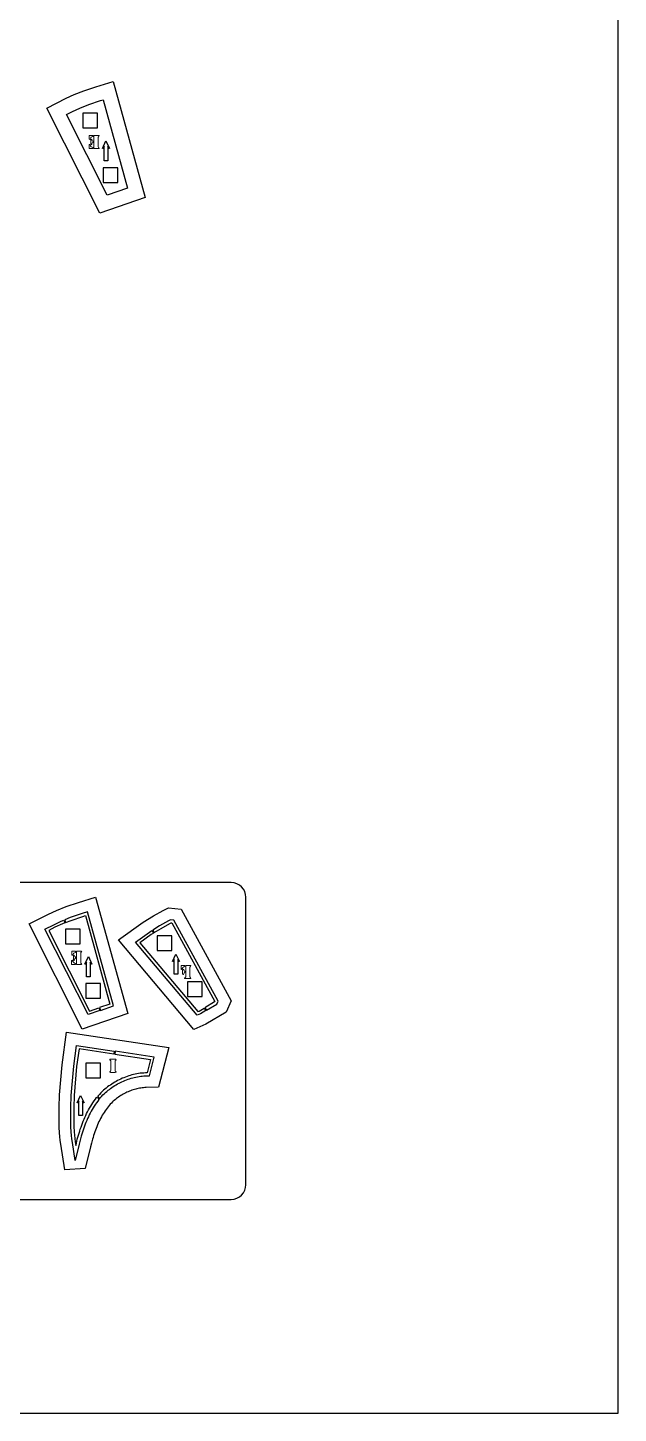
# Model space of a CAD drawing. Extents: x 0 to 48, y 0 to 96.
# Drawn here: x 37.91 to 48, y 0 to 23.67 of the extents above; entities that cross this region are included whole.
import ezdxf

# ---------------------------------------------------------------- set-up
doc = ezdxf.new("R2010")
doc.units = 0
doc.header["$MEASUREMENT"] = 0
for name, color, linetype in [('Cut', 250, 'CONTINUOUS'), ('Print 1', 250, 'CONTINUOUS'), ('Print 2', 250, 'CONTINUOUS'), ('Print 3', 250, 'CONTINUOUS')]:
    doc.layers.add(name, color=color, linetype=linetype)

msp = doc.modelspace()

# ---------------------------------------------------------------- linework, layer by layer
at = {"layer": 'Cut', "color": 7, "linetype": 'Continuous'}
for p, q in [((38.839, 8.534), (38.639, 8.466)), ((38.934, 8.562), (38.839, 8.534)), ((39.378, 6.958), (38.934, 8.562)), ((38.206, 8.269), (38.355, 8.345)), ((38.377, 8.3), (38.273, 8.248)), ((38.355, 8.345), (38.485, 8.404)), ((38.504, 8.358), (38.377, 8.3)), ((38.485, 8.404), (38.529, 8.422)), ((38.544, 8.374), (38.504, 8.358)), ((38.529, 8.422), (38.544, 8.374)), ((38.639, 8.466), (38.543, 8.428)), ((38.543, 8.428), (38.558, 8.38)), ((38.558, 8.38), (38.656, 8.419)), ((38.656, 8.419), (38.855, 8.486)), ((38.855, 8.486), (38.899, 8.5)), ((38.899, 8.5), (39.317, 6.99)), ((40.164, 8.325), (40.046, 8.252)), ((40.319, 8.411), (40.164, 8.325)), ((40.189, 8.282), (40.342, 8.367)), ((40.352, 8.428), (40.319, 8.411)), ((40.342, 8.367), (40.362, 8.377)), ((40.407, 8.422), (40.352, 8.428)), ((40.362, 8.377), (40.376, 8.375)), ((40.376, 8.375), (41.109, 7.035)), ((41.165, 7.037), (40.407, 8.422)), ((38.943, 6.809), (38.206, 8.269)), ((38.273, 8.248), (38.968, 6.87)), ((39.753, 8.048), (39.994, 8.219)), ((40.805, 6.799), (39.753, 8.048)), ((40.022, 8.178), (39.826, 8.038)), ((39.994, 8.219), (40.033, 8.244)), ((40.061, 8.202), (40.022, 8.178)), ((40.033, 8.244), (40.061, 8.202)), ((40.046, 8.252), (40.074, 8.21)), ((40.074, 8.21), (40.189, 8.282)), ((39.826, 8.038), (40.819, 6.86)), ((39.141, 6.877), (38.943, 6.809)), ((38.968, 6.87), (39.125, 6.924)), ((39.125, 6.924), (39.141, 6.877)), ((39.317, 6.99), (39.139, 6.929)), ((39.139, 6.929), (39.155, 6.882)), ((39.155, 6.882), (39.378, 6.958)), ((40.819, 6.86), (40.839, 6.869)), ((40.839, 6.869), (40.926, 6.92)), ((40.955, 6.879), (40.862, 6.824)), ((40.926, 6.92), (40.955, 6.879)), ((41.105, 7.025), (40.939, 6.927)), ((40.939, 6.927), (40.968, 6.886)), ((40.968, 6.886), (41.144, 6.99)), ((41.109, 7.035), (41.105, 7.025)), ((41.144, 6.99), (41.165, 7.037)), ((40.862, 6.824), (40.805, 6.799))]:
    msp.add_line(p, q, dxfattribs=at)
at = {"layer": 'Cut', "color": 7}
msp.add_lwpolyline([(39.616, 20.924), (39.267, 20.805), (38.572, 22.182), (38.676, 22.235), (38.803, 22.293), (38.955, 22.353), (39.154, 22.42), (39.198, 22.434)], close=True, dxfattribs=at)
at = {"layer": 'Cut', "color": 7, "linetype": 'Continuous'}
msp.add_lwpolyline([(41.388, 3.654, 0.414214), (41.638, 3.904), (41.638, 8.814, 0.414214), (41.388, 9.064), (33.33, 9.064, 0.414214), (33.08, 8.814), (33.08, 3.904, 0.414214), (33.33, 3.654), (41.388, 3.654)], format="xyb", dxfattribs=at)
for points in [[(38.789, 6.227), (38.747, 5.923), (38.705, 5.425), (38.698, 5.22), (38.697, 5.014), (38.7, 4.897), (38.705, 4.809), (38.71, 4.75), (38.717, 4.692), (38.724, 4.634), (38.733, 4.576), (38.742, 4.611), (38.759, 4.68), (38.778, 4.749), (38.788, 4.784), (38.799, 4.818), (38.81, 4.853), (38.822, 4.887), (38.834, 4.921), (38.846, 4.954), (38.859, 4.988), (38.873, 5.021), (38.887, 5.054), (38.902, 5.087), (38.918, 5.119), (38.934, 5.151), (38.951, 5.183), (38.968, 5.214), (38.987, 5.245), (39.006, 5.275), (39.025, 5.305), (39.046, 5.334), (39.067, 5.363), (39.089, 5.391), (39.097, 5.401), (39.13, 5.362), (39.128, 5.36), (39.107, 5.333), (39.086, 5.305), (39.067, 5.277), (39.048, 5.248), (39.029, 5.219), (39.012, 5.189), (38.995, 5.159), (38.978, 5.128), (38.963, 5.097), (38.948, 5.066), (38.933, 5.034), (38.919, 5.002), (38.906, 4.969), (38.893, 4.937), (38.881, 4.904), (38.869, 4.87), (38.858, 4.837), (38.847, 4.803), (38.836, 4.769), (38.826, 4.736), (38.808, 4.667), (38.79, 4.599), (38.723, 4.319), (38.675, 4.627), (38.667, 4.686), (38.661, 4.746), (38.655, 4.805), (38.65, 4.894), (38.647, 5.013), (38.648, 5.221), (38.655, 5.428), (38.698, 5.929), (38.746, 6.284), (39.391, 6.186), (39.385, 6.136)], [(39.139, 5.373), (39.15, 5.386), (39.173, 5.412), (39.197, 5.437), (39.221, 5.462), (39.241, 5.48), (39.262, 5.498), (39.284, 5.516), (39.306, 5.533), (39.328, 5.55), (39.351, 5.566), (39.374, 5.582), (39.398, 5.597), (39.422, 5.611), (39.446, 5.625), (39.471, 5.639), (39.496, 5.651), (39.521, 5.663), (39.547, 5.675), (39.572, 5.686), (39.599, 5.696), (39.625, 5.706), (39.651, 5.715), (39.678, 5.723), (39.705, 5.73), (39.732, 5.737), (39.759, 5.743), (39.786, 5.749), (39.814, 5.753), (39.841, 5.757), (39.869, 5.76), (39.896, 5.762), (39.924, 5.764), (39.99, 5.766), (40.072, 6.083), (39.406, 6.184), (39.4, 6.134), (40.009, 6.042), (39.951, 5.815), (39.922, 5.814), (39.893, 5.812), (39.864, 5.81), (39.835, 5.807), (39.806, 5.803), (39.777, 5.798), (39.749, 5.792), (39.72, 5.786), (39.692, 5.779), (39.664, 5.771), (39.636, 5.762), (39.608, 5.753), (39.581, 5.743), (39.554, 5.732), (39.527, 5.721), (39.5, 5.709), (39.474, 5.696), (39.448, 5.683), (39.422, 5.669), (39.397, 5.654), (39.372, 5.639), (39.347, 5.623), (39.323, 5.607), (39.299, 5.59), (39.275, 5.573), (39.252, 5.555), (39.23, 5.536), (39.208, 5.517), (39.186, 5.498), (39.161, 5.472), (39.136, 5.446), (39.112, 5.419), (39.107, 5.412)]]:
    msp.add_lwpolyline(points, close=True, dxfattribs=at)
at = {"layer": 'Print 1', "color": 250}
for points in [[(38.854, 21.954), (39.104, 21.954), (39.104, 22.204), (38.854, 22.204)], [(39.28, 21.64), (39.28, 21.39), (39.217, 21.39), (39.217, 21.64), (39.188, 21.605), (39.248, 21.734), (39.308, 21.605)], [(39.203, 21.023), (39.453, 21.023), (39.453, 21.273), (39.203, 21.273)], [(38.555, 8.02), (38.805, 8.02), (38.805, 8.27), (38.555, 8.27)], [(40.122, 7.907), (40.372, 7.907), (40.372, 8.157), (40.122, 8.157)], [(38.904, 7.089), (39.154, 7.089), (39.154, 7.339), (38.904, 7.339)], [(40.64, 7.117), (40.89, 7.117), (40.89, 7.367), (40.64, 7.367)], [(38.904, 5.73), (39.154, 5.73), (39.154, 5.98), (38.904, 5.98)]]:
    msp.add_lwpolyline(points, close=True, dxfattribs=at)
at = {"layer": 'Print 1', "color": 250, "lineweight": 0}
for points in [[(38.962, 21.826), (39.028, 21.826), (39.028, 21.806), (39.019, 21.805), (38.997, 21.794), (38.991, 21.788), (38.979, 21.765), (38.976, 21.759), (38.97, 21.757), (38.964, 21.76), (38.962, 21.767)], [(39.043, 21.826), (39.121, 21.826), (39.13, 21.824), (39.133, 21.817), (39.126, 21.809), (39.12, 21.806), (39.118, 21.804), (39.116, 21.796), (39.116, 21.631), (39.118, 21.622), (39.12, 21.621), (39.126, 21.618), (39.133, 21.609), (39.13, 21.603), (39.121, 21.601), (39.043, 21.601)], [(38.968, 21.671), (38.973, 21.669), (38.977, 21.662), (38.985, 21.645), (38.996, 21.633), (39.01, 21.624), (39.028, 21.618), (39.028, 21.601), (38.96, 21.601), (38.96, 21.659), (38.961, 21.669)], [(38.999, 21.76), (39.005, 21.758), (39.008, 21.749), (39.015, 21.735), (39.029, 21.725), (39.029, 21.706), (39.015, 21.698), (39.008, 21.68), (39.004, 21.672), (38.998, 21.67), (38.992, 21.673), (38.99, 21.684), (38.99, 21.747), (38.991, 21.757)], [(38.663, 7.892), (38.729, 7.892), (38.729, 7.872), (38.72, 7.871), (38.698, 7.86), (38.692, 7.854), (38.68, 7.831), (38.677, 7.825), (38.671, 7.823), (38.665, 7.825), (38.663, 7.833)], [(38.7, 7.826), (38.706, 7.824), (38.709, 7.815), (38.716, 7.801), (38.73, 7.791), (38.73, 7.771), (38.716, 7.764), (38.709, 7.746), (38.705, 7.738), (38.699, 7.736), (38.693, 7.739), (38.691, 7.749), (38.691, 7.813), (38.692, 7.822)], [(38.744, 7.892), (38.822, 7.892), (38.831, 7.889), (38.834, 7.883), (38.827, 7.874), (38.821, 7.872), (38.819, 7.87), (38.817, 7.861), (38.817, 7.697), (38.819, 7.688), (38.821, 7.686), (38.827, 7.684), (38.834, 7.675), (38.831, 7.669), (38.822, 7.667), (38.744, 7.667)], [(38.669, 7.737), (38.674, 7.735), (38.678, 7.728), (38.686, 7.711), (38.697, 7.698), (38.711, 7.689), (38.729, 7.684), (38.729, 7.667), (38.661, 7.667), (38.661, 7.725), (38.662, 7.734)], [(40.53, 7.65), (40.596, 7.65), (40.596, 7.63), (40.576, 7.626), (40.561, 7.615), (40.553, 7.604), (40.546, 7.589), (40.543, 7.584), (40.538, 7.581), (40.531, 7.584), (40.53, 7.592)], [(40.567, 7.584), (40.573, 7.582), (40.576, 7.573), (40.582, 7.559), (40.597, 7.549), (40.597, 7.53), (40.583, 7.522), (40.576, 7.504), (40.572, 7.496), (40.566, 7.494), (40.56, 7.497), (40.557, 7.508), (40.557, 7.571), (40.559, 7.581)], [(40.61, 7.65), (40.688, 7.65), (40.697, 7.648), (40.7, 7.641), (40.694, 7.633), (40.688, 7.63), (40.685, 7.628), (40.683, 7.62), (40.683, 7.455), (40.685, 7.446), (40.688, 7.445), (40.694, 7.442), (40.7, 7.433), (40.697, 7.427), (40.688, 7.425), (40.605, 7.425), (40.594, 7.427), (40.59, 7.434), (40.598, 7.443), (40.606, 7.445), (40.608, 7.447), (40.61, 7.456)], [(39.326, 6.048), (39.408, 6.048), (39.417, 6.046), (39.42, 6.039), (39.414, 6.031), (39.407, 6.028), (39.406, 6.026), (39.404, 6.018), (39.404, 5.853), (39.406, 5.844), (39.407, 5.843), (39.414, 5.84), (39.42, 5.831), (39.417, 5.825), (39.408, 5.823), (39.326, 5.823), (39.317, 5.825), (39.313, 5.831), (39.32, 5.84), (39.327, 5.843), (39.328, 5.844), (39.331, 5.853), (39.331, 6.018), (39.328, 6.026), (39.327, 6.028), (39.32, 6.031), (39.313, 6.039), (39.317, 6.046)]]:
    msp.add_lwpolyline(points, close=True, dxfattribs=at)
at = {"layer": 'Print 1'}
for points in [[(40.475, 7.75), (40.475, 7.5), (40.413, 7.5), (40.413, 7.75), (40.384, 7.715), (40.444, 7.844), (40.504, 7.715)], [(38.981, 7.706), (38.981, 7.456), (38.918, 7.456), (38.918, 7.706), (38.889, 7.671), (38.949, 7.8), (39.009, 7.671)], [(38.846, 5.336), (38.846, 5.086), (38.784, 5.086), (38.784, 5.336), (38.755, 5.301), (38.815, 5.43), (38.875, 5.301)]]:
    msp.add_lwpolyline(points, close=True, dxfattribs=at)
at = {"layer": 'Print 2', "color": 7}
for points in [[(39.919, 20.764), (39.142, 20.497), (38.236, 22.292), (38.567, 22.46), (38.705, 22.523), (38.869, 22.588), (39.077, 22.658), (39.371, 22.748)], [(39.62, 6.83), (38.843, 6.563), (37.937, 8.357), (38.268, 8.526), (38.406, 8.588), (38.57, 8.653), (38.778, 8.724), (39.072, 8.814)], [(40.062, 8.498), (40.225, 8.587), (40.314, 8.633), (40.532, 8.61), (41.388, 7.047), (41.301, 6.851), (40.954, 6.646), (40.748, 6.555), (39.46, 8.085), (39.883, 8.386)], [(38.546, 4.156), (38.477, 4.598), (38.468, 4.662), (38.461, 4.726), (38.456, 4.791), (38.45, 4.885), (38.447, 5.011), (38.448, 5.225), (38.455, 5.44), (38.499, 5.951), (38.576, 6.512), (40.32, 6.248), (40.147, 5.57), (39.933, 5.564), (39.911, 5.563), (39.889, 5.561), (39.866, 5.559), (39.844, 5.555), (39.822, 5.552), (39.8, 5.547), (39.778, 5.542), (39.756, 5.537), (39.734, 5.531), (39.713, 5.524), (39.691, 5.517), (39.669, 5.509), (39.648, 5.501), (39.627, 5.492), (39.606, 5.482), (39.585, 5.472), (39.564, 5.462), (39.544, 5.45), (39.523, 5.439), (39.504, 5.427), (39.484, 5.414), (39.465, 5.401), (39.446, 5.388), (39.427, 5.374), (39.409, 5.36), (39.391, 5.345), (39.373, 5.33), (39.359, 5.317), (39.34, 5.298), (39.321, 5.278), (39.302, 5.256), (39.284, 5.234), (39.266, 5.212), (39.249, 5.188), (39.232, 5.164), (39.216, 5.14), (39.2, 5.115), (39.185, 5.089), (39.17, 5.063), (39.156, 5.036), (39.142, 5.009), (39.129, 4.981), (39.116, 4.953), (39.103, 4.924), (39.091, 4.895), (39.08, 4.865), (39.069, 4.835), (39.058, 4.805), (39.047, 4.774), (39.037, 4.743), (39.028, 4.712), (39.019, 4.681), (39.001, 4.616), (38.984, 4.551), (38.895, 4.179)]]:
    msp.add_lwpolyline(points, close=True, dxfattribs=at)
at = {"layer": 'Print 3', "color": 3, "linetype": 'Continuous'}
msp.add_lwpolyline([(0, 0), (48, 0), (48, 96), (0, 96)], close=True, dxfattribs=at)
at = {"layer": 'Print 3', "color": 119, "true_color": 0x18453b}
for points in [[(39.919, 20.764), (39.142, 20.497), (38.236, 22.292), (38.567, 22.46), (38.705, 22.523), (38.869, 22.588), (39.077, 22.658), (39.371, 22.748)], [(39.62, 6.83), (38.843, 6.563), (37.937, 8.357), (38.268, 8.526), (38.406, 8.588), (38.57, 8.653), (38.778, 8.724), (39.072, 8.814)], [(40.062, 8.498), (40.225, 8.587), (40.314, 8.633), (40.532, 8.61), (41.388, 7.047), (41.301, 6.851), (40.954, 6.646), (40.748, 6.555), (39.46, 8.085), (39.883, 8.386)], [(38.895, 4.179), (38.546, 4.156), (38.477, 4.598), (38.468, 4.662), (38.461, 4.726), (38.456, 4.791), (38.45, 4.885), (38.447, 5.011), (38.448, 5.225), (38.455, 5.44), (38.499, 5.951), (38.576, 6.512), (40.32, 6.248), (40.147, 5.57), (39.933, 5.564), (39.911, 5.563), (39.889, 5.561), (39.866, 5.559), (39.844, 5.555), (39.822, 5.552), (39.8, 5.547), (39.778, 5.542), (39.756, 5.537), (39.734, 5.531), (39.713, 5.524), (39.691, 5.517), (39.669, 5.509), (39.648, 5.501), (39.627, 5.492), (39.606, 5.482), (39.585, 5.472), (39.564, 5.462), (39.544, 5.45), (39.523, 5.439), (39.504, 5.427), (39.484, 5.414), (39.465, 5.401), (39.446, 5.388), (39.427, 5.374), (39.409, 5.36), (39.391, 5.345), (39.373, 5.33), (39.359, 5.317), (39.34, 5.298), (39.321, 5.278), (39.302, 5.256), (39.284, 5.234), (39.266, 5.212), (39.249, 5.188), (39.232, 5.164), (39.216, 5.14), (39.2, 5.115), (39.185, 5.089), (39.17, 5.063), (39.156, 5.036), (39.142, 5.009), (39.129, 4.981), (39.116, 4.953), (39.103, 4.924), (39.091, 4.895), (39.08, 4.865), (39.069, 4.835), (39.058, 4.805), (39.047, 4.774), (39.037, 4.743), (39.028, 4.712), (39.019, 4.681), (39.001, 4.616), (38.984, 4.551)]]:
    msp.add_lwpolyline(points, close=True, dxfattribs=at)

doc.saveas('drawing.dxf')
